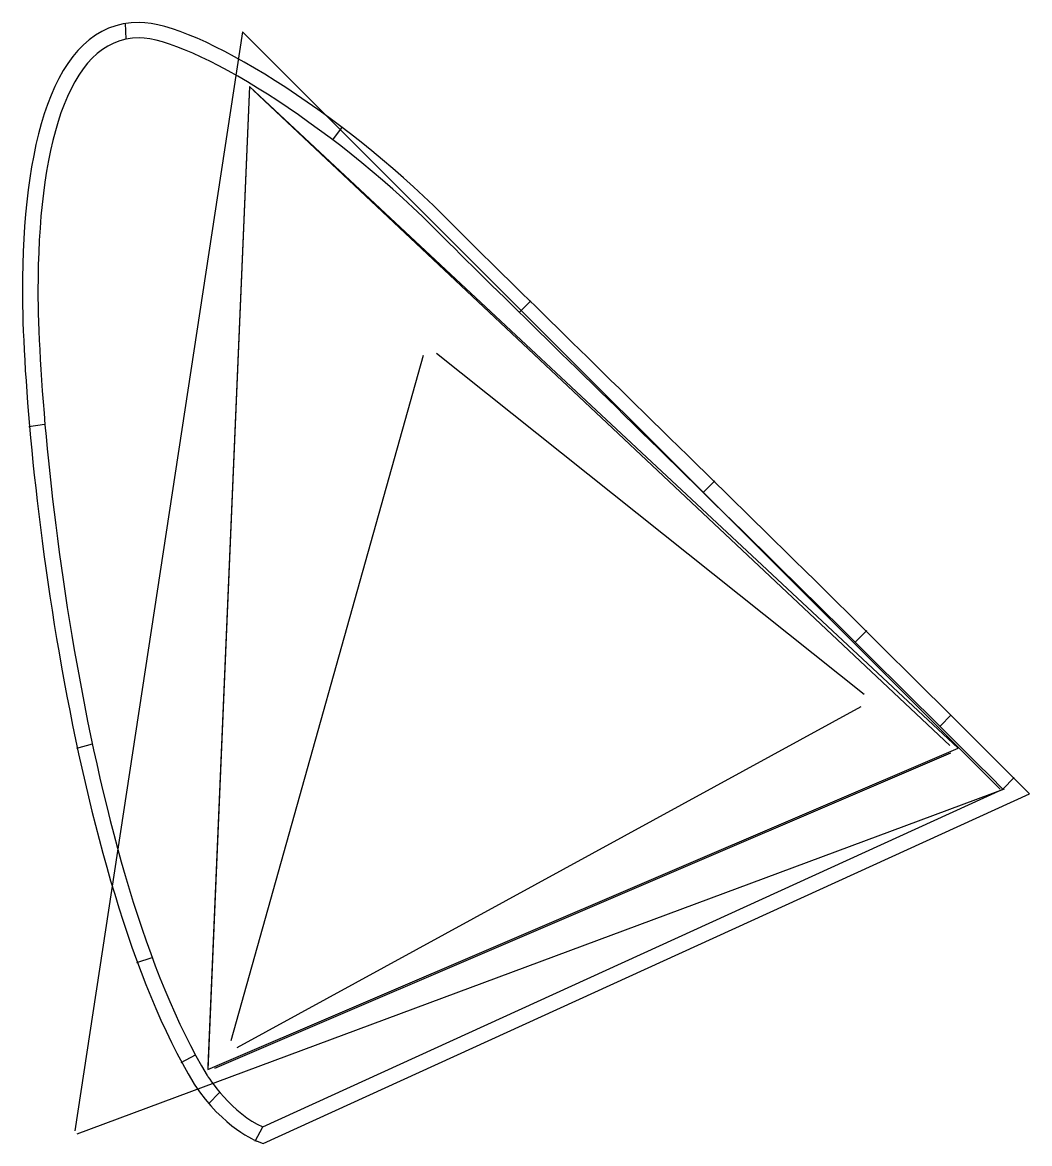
# Model space of a CAD drawing. Header units: millimetres. Extents: x 0 to 52, y 0 to 57.8.
import ezdxf

# ---------------------------------------------------------------- set-up
doc = ezdxf.new("R2010")
doc.units = ezdxf.units.MM
doc.layers.get('0').update_dxf_attribs({"linetype": 'CONTINUOUS'})

msp = doc.modelspace()

# ---------------------------------------------------------------- linework, layer by layer
at = {"color": 7}
for points in [[(5.37829, 56.980174), (5.351864, 57.812605)], [(11.372194, 57.366792), (2.742257, 0.685335)], [(11.372194, 57.366792), (50.448514, 18.318352)], [(47.854766, 20.56195), (11.933359, 54.359996)], [(11.72459, 54.1433), (9.601229, 4.03356)], [(16.041341, 51.787386), (16.530233, 52.461259)], [(25.647341, 42.894902), (26.241935, 43.489496)], [(10.800988, 5.350916), (20.720137, 40.693582)], [(21.378153, 40.791361), (43.427021, 23.201949)], [(1.176493, 37.120734), (0.357275, 36.988602)], [(35.134415, 33.606021), (35.729009, 34.200615)], [(42.969846, 25.889514), (43.56444, 26.484108)], [(43.260533, 22.557145), (11.086393, 4.969056)], [(47.343412, 21.555586), (47.924796, 22.15018)], [(3.620935, 20.630662), (2.828143, 20.406036)], [(9.955343, 3.92521), (47.898368, 20.186697)], [(12.132919, 0.157116), (12.446991, 0.035823), (51.961386, 18.068989), (51.1464, 18.883975)], [(50.580646, 18.318352), (51.16203, 18.912946)], [(50.657681, 18.318352), (2.841356, 0.52017)], [(12.420915, 0.903404), (50.580608, 18.318388)], [(6.712824, 9.61085), (5.920032, 9.359799)], [(8.932641, 4.603047), (8.205915, 4.193438)], [(8.868579, 3.133181), (8.877102, 3.118988), (8.886139, 3.105309)], [(10.187895, 2.67392), (9.619728, 2.079326)], [(12.407711, 0.890138), (12.02453, 0.150202)]]:
    msp.add_lwpolyline(points, dxfattribs=at)
for points in [[(6.052261, 57.846369)], [(48.274174, 20.423376), (11.741555, 54.540401), (9.590225, 3.848316)]]:
    msp.add_lwpolyline(points, close=True, dxfattribs=at)
for points in [[(6.052261, 57.846369), (1.474367, 57.846369), (0.033033, 51.188313), (0.033033, 44.031359)], [(21.720472, 47.913508), (16.503755, 53.130225), (9.071482, 57.846369), (6.052261, 57.846369)], [(6.052157, 57.046248), (2.259972, 57.046248), (0.832947, 51.087099), (0.832947, 44.031256)], [(21.154833, 47.347767), (15.975263, 52.527337), (8.734435, 57.046248), (6.052157, 57.046248)], [(51.1464, 18.883975), (37.098147, 32.932228), (27.726244, 41.907735), (21.720472, 47.913508)], [(50.580608, 18.318388), (36.534987, 32.364009), (27.166835, 41.335765), (21.154833, 47.347767)], [(0.033033, 44.031359), (0.033033, 36.11321), (2.47318, 13.747396), (8.868579, 3.133181)], [(0.832947, 44.031256), (0.832947, 36.195834), (3.264174, 13.984462), (9.553653, 3.546042)], [(9.553653, 3.546042), (9.553653, 3.546042), (10.914611, 1.484784), (12.420915, 0.903404)], [(8.886139, 3.105309), (10.395924, 0.818475), (12.132919, 0.157116), (12.132919, 0.157116)]]:
    msp.add_open_spline(points, degree=3, dxfattribs=at)

doc.saveas('drawing.dxf')
